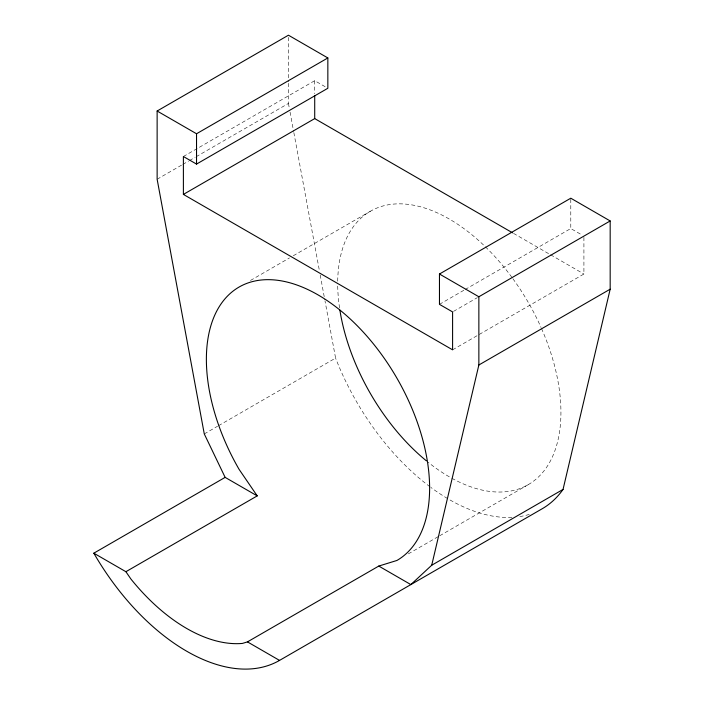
<?xml version="1.0" encoding="UTF-8"?>
<svg xmlns="http://www.w3.org/2000/svg" width="704" height="704" viewBox="0 0 704 704"><rect width="100%" height="100%" fill="white"/><g stroke="black" fill="none" stroke-linecap="round" stroke-linejoin="round"><path stroke-width="0.53" stroke-dasharray="3.52 2.64" d="M183.392 156.508L314.714 80.687L326.902 87.727M157.133 179.247L181.87 164.965M182.82 164.419L188.531 161.119M189.482 160.574L195.193 157.274M196.143 156.728L288.446 103.435L288.446 82.852M250.483 280.456L289.502 257.937M293.304 255.737L370.383 211.235M204.274 433.919L217.598 426.228M218.548 425.674L335.588 358.098L325.002 300.907M439.463 304.348L464.209 290.066M465.159 289.511L570.786 228.527L582.041 235.03M453.552 311.379L477.338 297.642M452.593 349.835L583.915 274.023L583.915 237.195M408.338 553.872L438.794 536.29M439.745 535.744L528.238 484.651M513.524 233.376L549.666 254.25M550.625 254.795L583.915 274.023M288.446 103.435L289.247 107.747M290.048 112.068L293.638 131.49M293.841 132.572L319.414 270.697M320.206 275.009L324.799 299.834M570.786 199.285L570.786 228.527M314.714 80.687L314.714 93.685M288.446 37.365L288.446 81.77M541.49 328.478A157.854 91.142 60 0 1 548.478 464.358A157.854 91.142 60 0 1 451.308 477.963M449.31 476.828A157.854 91.142 60 0 1 428.155 462.282M339.548 307.991A157.854 91.142 60 0 1 337.709 285.534M337.709 281.204A157.854 91.142 60 0 1 398.077 203.852A157.854 91.142 60 0 1 512.257 277.842M512.89 278.714A157.854 91.142 60 0 1 541.059 327.492M529.258 514.395A185.715 107.219 60 0 1 518.355 516.789M511.896 517.378A185.715 107.219 60 0 1 449.31 499.576M447.568 498.555A185.715 107.219 60 0 1 430.857 487.414M429.977 486.763A185.715 107.219 60 0 1 335.588 358.098"/><path stroke-width="1.06" d="M125.902 571.71L130.865 578.97A157.854 91.142 60 0 0 242.484 643.412L247.456 641.881L378.77 566.069L410.854 584.593L431.719 565.233L478.861 364.998L478.861 296.762L610.174 220.95L610.174 289.186L563.042 489.421A185.715 107.219 60 0 1 542.168 508.772L279.532 660.405A185.715 107.219 60 0 1 93.826 553.186L225.139 477.374L257.224 495.889L125.902 571.71L93.826 553.186M225.139 477.374L204.274 433.919L157.133 179.247L157.133 111.012L288.446 35.2L327.844 57.948L327.844 88.273L196.53 164.085L183.392 156.508L183.392 194.41L452.593 349.835L452.593 311.925L439.463 304.348L439.463 274.023L570.786 198.202L610.174 220.95M157.133 111.012L196.53 133.76L327.844 57.948M183.392 194.41L314.714 118.598L512.574 232.83M478.861 364.998L610.174 289.186M431.719 565.233L563.042 489.421M378.77 566.069L396.924 560.463A157.854 91.142 60 0 0 396.924 378.189A157.854 91.142 60 0 0 239.07 287.056A157.854 91.142 60 0 0 239.07 469.33L257.224 495.889M439.463 274.023L478.861 296.762M247.456 641.881L279.532 660.405M314.714 95.85L314.714 118.598M196.53 133.76L196.53 164.085M426.422 460.874A157.854 91.142 60 0 1 339.891 310.2"/></g></svg>
